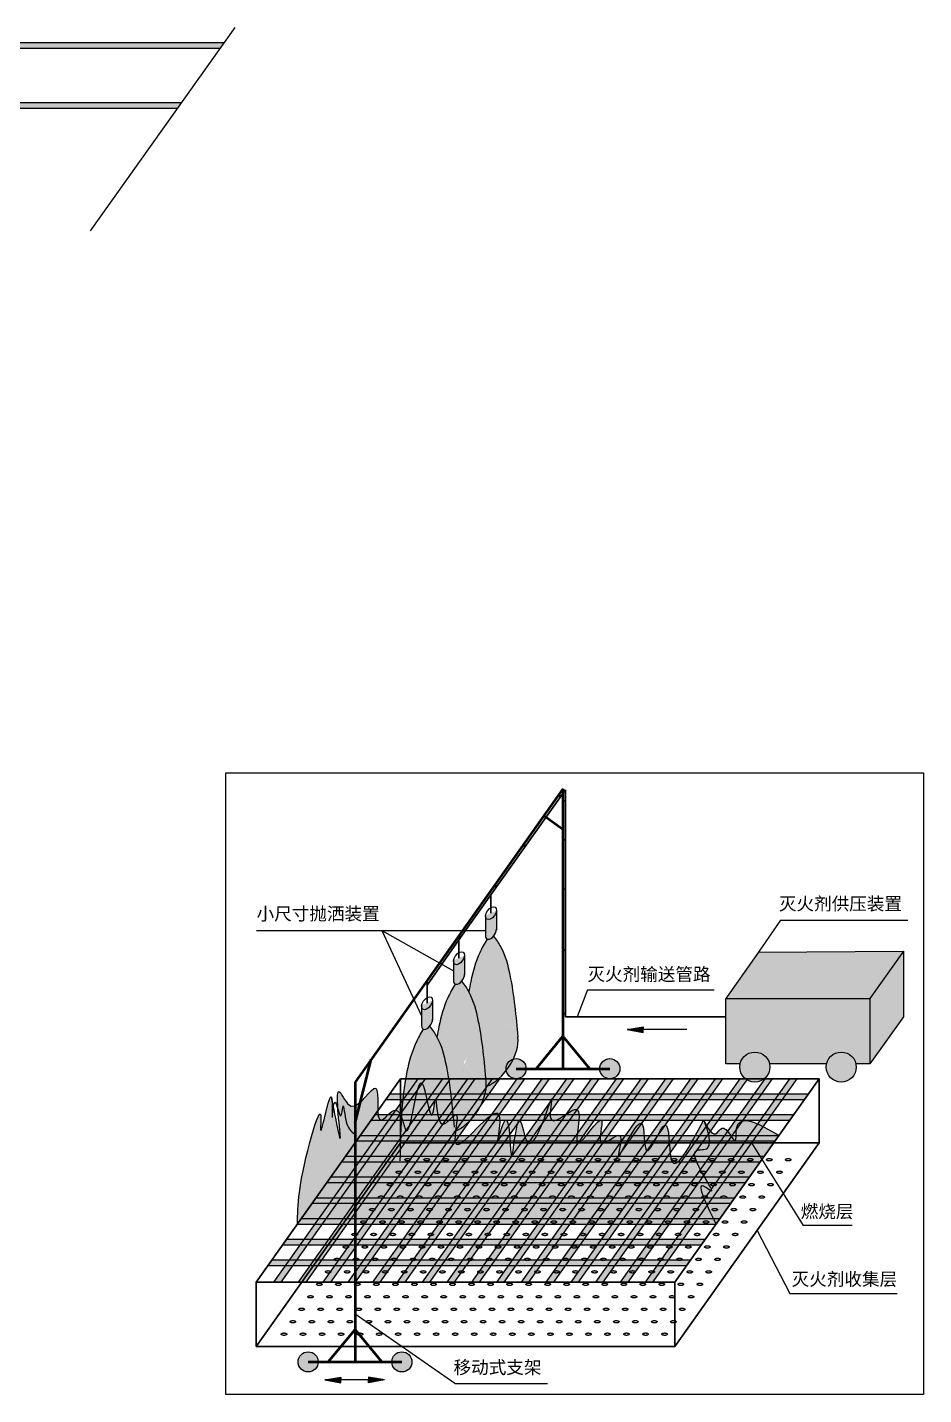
# Model space of a CAD drawing. Header units: millimetres. Extents: x -168 to 2937, y -666 to 1342.
# Drawn here: x 2370.3 to 2578.9, y -137.4 to 180.9 of the extents above; entities that cross this region are included whole.
import ezdxf

# ---------------------------------------------------------------- set-up
doc = ezdxf.new("R2010")
doc.units = ezdxf.units.MM
doc.linetypes.add('CENTER', pattern=[2, 1.25, -0.25, 0.25, -0.25])
doc.styles.add('说明', font='', dxfattribs={"height": 3})
doc.styles.get('说明').set_extended_font_data('SimSun')

msp = doc.modelspace()

# ---------------------------------------------------------------- hatches: boundary and pattern name
at = {"ltscale": 5}
for color, points in [(32, [(2416.08, 177.37), (2318.66, 177.37), (2317.73, 176.07), (2415.16, 176.07)]), (8, [(2406.17, 163.39), (2308.75, 163.39), (2307.83, 162.09), (2405.25, 162.09)]), (8, [(2462.94, -63.88), (2461.2, -63.88), (2427.59, -111.29), (2429.33, -111.29)]), (8, [(2468.7, -63.88), (2466.96, -63.88), (2433.36, -111.29), (2435.1, -111.29)]), (8, [(2474.47, -63.88), (2472.73, -63.88), (2439.12, -111.29), (2440.86, -111.29)]), (8, [(2480.24, -63.88), (2478.5, -63.88), (2444.89, -111.29), (2446.63, -111.29)]), (8, [(2486, -63.88), (2484.26, -63.88), (2450.65, -111.29), (2452.39, -111.29)]), (8, [(2491.77, -63.88), (2490.03, -63.88), (2456.42, -111.29), (2458.16, -111.29)]), (8, [(2497.53, -63.88), (2495.79, -63.88), (2462.19, -111.29), (2463.93, -111.29)]), (8, [(2503.3, -63.88), (2501.56, -63.88), (2467.95, -111.29), (2469.69, -111.29)]), (8, [(2509.06, -63.88), (2507.32, -63.88), (2473.72, -111.29), (2475.46, -111.29)]), (8, [(2514.83, -63.88), (2513.09, -63.88), (2479.48, -111.29), (2481.22, -111.29)]), (8, [(2520.6, -63.88), (2518.86, -63.88), (2485.25, -111.29), (2486.99, -111.29)]), (8, [(2526.36, -63.88), (2524.62, -63.88), (2491.01, -111.29), (2492.75, -111.29)]), (8, [(2532.13, -63.88), (2530.39, -63.88), (2496.78, -111.29), (2498.52, -111.29)]), (8, [(2537.89, -63.88), (2536.15, -63.88), (2502.55, -111.29), (2504.29, -111.29)]), (8, [(2543.66, -63.88), (2541.92, -63.88), (2508.31, -111.29), (2510.05, -111.29)]), (8, [(2549.42, -63.88), (2547.68, -63.88), (2514.08, -111.29), (2515.82, -111.29)]), (8, [(2552.09, -67.42), (2454.67, -67.42), (2453.75, -68.72), (2551.17, -68.72)]), (8, [(2548.66, -72.25), (2451.24, -72.25), (2450.32, -73.55), (2547.74, -73.55)]), (32, [(2545.24, -77.08), (2447.82, -77.08), (2446.9, -78.38), (2544.32, -78.38)]), (32, [(2541.81, -81.91), (2444.39, -81.91), (2443.47, -83.21), (2540.89, -83.21)]), (32, [(2538.39, -86.75), (2440.97, -86.75), (2440.04, -88.05), (2537.47, -88.05)]), (32, [(2534.96, -91.58), (2437.54, -91.58), (2436.62, -92.88), (2534.04, -92.88)]), (32, [(2531.54, -96.41), (2434.11, -96.41), (2433.19, -97.71), (2530.61, -97.71)]), (8, [(2528.11, -101.25), (2430.69, -101.25), (2429.77, -102.55), (2527.19, -102.55)]), (8, [(2524.68, -106.08), (2427.26, -106.08), (2426.34, -107.38), (2523.76, -107.38)])]:
    msp.add_hatch(color=color, dxfattribs=at).paths.add_polyline_path(points)
h = msp.add_hatch(color=256)
h.set_gradient(color1=(52, 60, 57), one_color=1, tint=1, name='CYLINDER')
edge = h.paths.add_edge_path()
edge.add_ellipse((2478.21, -29.92), major_axis=(-0.99, -1.4), ratio=0.566577, start_angle=316.8844, end_angle=495.8782)
edge.add_line((2479.47, -29.31), (2479.47, -24.73))
edge.add_ellipse((2478.21, -25.34), major_axis=(-0.99, -1.4), ratio=0.566577, start_angle=325.8443, end_angle=495.8782, ccw=False)
edge.add_line((2476.95, -26.54), (2476.95, -30.55))
h = msp.add_hatch(color=151)
edge = h.paths.add_edge_path()
edge.add_spline(control_points=[(2484.5, -54.2), (2484.11, -50.07), (2483.73, -45.94), (2483.01, -41.81)], knot_values=[12.961916, 12.961916, 12.961916, 12.961916, 25.454521, 25.454521, 25.454521, 25.454521], degree=3, periodic=0)
edge.add_line((2483.01, -41.81), (2477.54, -43.8))
edge.add_line((2477.54, -43.8), (2480.26, -51.25))
edge.add_ellipse((2478.21, -58.64), major_axis=(-4.94, -6.98), ratio=0.566577, start_angle=106.8408, end_angle=212.4839, ccw=False)
edge = h.paths.add_edge_path()
edge.add_spline(control_points=[(2474.85, -36.42), (2474.29, -37.99), (2473.66, -40.43), (2473.21, -42.9), (2473.08, -43.73)], knot_values=[7.334051, 7.334051, 7.334051, 7.334051, 12.326303, 14.841013, 14.841013, 14.841013, 14.841013], degree=3, periodic=0)
edge.add_spline(control_points=[(2473.08, -43.73), (2474.17, -45.71), (2475.05, -49.2), (2475.66, -52.7), (2475.85, -53.95)], knot_values=[4.044688, 4.044688, 4.044688, 4.044688, 10.865838, 14.629982, 14.629982, 14.629982, 14.629982], degree=3, periodic=0)
edge.add_ellipse((2478.21, -58.64), major_axis=(-4.94, -6.98), ratio=0.566577, start_angle=212.4839, end_angle=253.2332, ccw=False)
edge.add_line((2480.26, -51.25), (2474.85, -36.42))
edge = h.paths.add_edge_path()
edge.add_spline(control_points=[(2483.01, -41.81), (2482.89, -41.12), (2482.34, -38.16), (2481.37, -34.35), (2479.59, -31.75), (2479.06, -31.04)], knot_values=[1.402987, 1.402987, 1.402987, 1.402987, 3.499065, 10.335958, 12.961916, 12.961916, 12.961916, 12.961916], degree=3, periodic=0)
edge.add_spline(control_points=[(2479.06, -31.04), (2478.98, -30.93), (2478.9, -30.82), (2478.82, -30.71)], knot_values=[0.992781, 0.992781, 0.992781, 0.992781, 1.402987, 1.402987, 1.402987, 1.402987], degree=3, periodic=0)
edge.add_ellipse((2478.21, -29.92), major_axis=(-0.99, -1.4), ratio=0.566577, start_angle=366.9704, end_angle=439.9903, ccw=False)
edge.add_spline(control_points=[(2477.32, -31.37), (2476.7, -32.41), (2475.78, -34.05), (2475.08, -35.79), (2474.85, -36.42)], knot_values=[1.695955, 1.695955, 1.695955, 1.695955, 5.338265, 7.334051, 7.334051, 7.334051, 7.334051], degree=3, periodic=0)
edge.add_line((2474.85, -36.42), (2477.54, -43.8))
edge.add_line((2477.54, -43.8), (2483.01, -41.81))
for color, points in [(30, [(2566.42, -45.19), (2574.21, -34.2), (2540.5, -34.4), (2532.85, -45.19)]), (42, [(2566.42, -60.44), (2574.21, -49.45), (2574.21, -34.2), (2566.42, -45.19)]), (40, [(2532.85, -45.19), (2532.85, -60.44), (2536.19, -60.44, -0.810543), (2543.05, -60.44), (2556.31, -60.44, -0.810543), (2563.16, -60.44), (2566.42, -60.44), (2566.42, -45.19)]), (160, [(2513.64, -51.78), (2509.9, -52.45), (2513.64, -52.45)]), (160, [(2509.9, -52.45), (2513.64, -52.45), (2513.64, -53.12)]), (1, [(2443.29, -133.34), (2439.55, -134.01), (2443.29, -134.01)]), (1, [(2449.7, -133.34), (2453.44, -134.01), (2449.7, -134.01)]), (1, [(2439.55, -134.01), (2443.29, -134.01), (2443.29, -134.68)]), (1, [(2453.44, -134.01), (2449.7, -134.01), (2449.7, -134.68)])]:
    msp.add_hatch(color=color).paths.add_polyline_path(points)
h = msp.add_hatch(color=256)
h.set_gradient(color1=(52, 60, 57), one_color=1, tint=1, name='CYLINDER')
edge = h.paths.add_edge_path()
edge.add_ellipse((2470.78, -35.83), major_axis=(-0.99, -1.4), ratio=0.566577, start_angle=325.8443, end_angle=495.8782, ccw=False)
edge.add_line((2469.52, -37.03), (2469.52, -41.04))
edge.add_ellipse((2470.78, -40.4), major_axis=(-0.99, -1.4), ratio=0.566577, start_angle=316.8844, end_angle=495.8782)
edge.add_line((2472.04, -39.79), (2472.04, -35.21))
h = msp.add_hatch(color=151)
edge = h.paths.add_edge_path()
edge.add_spline(control_points=[(2471.89, -62.03), (2471.96, -58.07), (2472.08, -51.94), (2472.73, -45.86), (2473.08, -43.73)], knot_values=[14.841013, 14.841013, 14.841013, 14.841013, 26.734743, 33.199975, 33.199975, 33.199975, 33.199975], degree=3, periodic=0)
edge.add_spline(control_points=[(2473.08, -43.73), (2473.08, -43.72), (2472.59, -42.84), (2472, -42.01), (2471.38, -41.2)], knot_values=[0.992781, 0.992781, 0.992781, 0.992781, 1.008525, 4.044688, 4.044688, 4.044688, 4.044688], degree=3, periodic=0)
edge.add_ellipse((2470.78, -40.4), major_axis=(-0.99, -1.4), ratio=0.566577, start_angle=366.9704, end_angle=439.9903, ccw=False)
edge.add_spline(control_points=[(2469.89, -41.85), (2469.27, -42.9), (2467.53, -45.99), (2466.35, -50.26), (2465.78, -53.38), (2465.65, -54.21)], knot_values=[1.695955, 1.695955, 1.695955, 1.695955, 5.338265, 12.326303, 14.841013, 14.841013, 14.841013, 14.841013], degree=3, periodic=0)
edge.add_spline(control_points=[(2465.65, -54.21), (2466.73, -56.19), (2467.62, -59.69), (2468.23, -63.19), (2468.42, -64.43)], knot_values=[4.044688, 4.044688, 4.044688, 4.044688, 10.865838, 14.629982, 14.629982, 14.629982, 14.629982], degree=3, periodic=0)
edge.add_ellipse((2470.78, -69.13), major_axis=(-4.94, -6.98), ratio=0.566577, start_angle=221.2919, end_angle=253.2332, ccw=False)
edge = h.paths.add_edge_path()
edge.add_spline(control_points=[(2468.42, -64.43), (2468.23, -63.19), (2467.62, -59.69), (2466.73, -56.19), (2465.65, -54.21)], knot_values=[4.044688, 4.044688, 4.044688, 4.044688, 7.808832, 14.629982, 14.629982, 14.629982, 14.629982], degree=3, periodic=0)
edge.add_spline(control_points=[(2465.65, -54.21), (2465.3, -56.34), (2464.65, -62.43), (2464.53, -68.55), (2464.45, -72.52)], knot_values=[14.841013, 14.841013, 14.841013, 14.841013, 21.306245, 33.199975, 33.199975, 33.199975, 33.199975], degree=3, periodic=0)
edge.add_ellipse((2463.35, -79.61), major_axis=(-4.94, -6.98), ratio=0.566577, start_angle=138.716, end_angle=221.284)
edge.add_ellipse((2470.78, -69.13), major_axis=(-4.94, -6.98), ratio=0.566577, start_angle=253.2332, end_angle=318.716, ccw=False)
edge = h.paths.add_edge_path(flags=17)
edge.add_spline(control_points=[(2469.63, -75.17), (2469.3, -71.59), (2468.97, -68.01), (2468.42, -64.43)], knot_values=[14.629982, 14.629982, 14.629982, 14.629982, 25.454521, 25.454521, 25.454521, 25.454521], degree=3, periodic=0)
edge.add_ellipse((2470.78, -69.13), major_axis=(-4.94, -6.98), ratio=0.566577, start_angle=253.2332, end_angle=318.716)
edge.add_ellipse((2463.35, -79.61), major_axis=(-4.94, -6.98), ratio=0.566577, start_angle=138.716, end_angle=221.284, ccw=False)
h = msp.add_hatch(color=151)
edge = h.paths.add_edge_path(flags=17)
edge.add_spline(control_points=[(2477.06, -64.68), (2476.73, -61.1), (2476.4, -57.52), (2475.85, -53.95)], knot_values=[14.629982, 14.629982, 14.629982, 14.629982, 25.454521, 25.454521, 25.454521, 25.454521], degree=3, periodic=0)
edge.add_ellipse((2478.21, -58.64), major_axis=(-4.94, -6.98), ratio=0.566577, start_angle=253.2332, end_angle=318.716)
edge.add_ellipse((2470.78, -69.13), major_axis=(-4.94, -6.98), ratio=0.566577, start_angle=138.716, end_angle=221.284, ccw=False)
edge = h.paths.add_edge_path()
edge.add_spline(control_points=[(2475.85, -53.95), (2475.66, -52.7), (2475.05, -49.2), (2474.17, -45.71), (2473.08, -43.73)], knot_values=[4.044688, 4.044688, 4.044688, 4.044688, 7.808832, 14.629982, 14.629982, 14.629982, 14.629982], degree=3, periodic=0)
edge.add_spline(control_points=[(2473.08, -43.73), (2472.73, -45.86), (2472.08, -51.94), (2471.96, -58.07), (2471.89, -62.03)], knot_values=[14.841013, 14.841013, 14.841013, 14.841013, 21.306245, 33.199975, 33.199975, 33.199975, 33.199975], degree=3, periodic=0)
edge.add_ellipse((2470.78, -69.13), major_axis=(-4.94, -6.98), ratio=0.566577, start_angle=138.716, end_angle=221.284)
edge.add_ellipse((2478.21, -58.64), major_axis=(-4.94, -6.98), ratio=0.566577, start_angle=253.2332, end_angle=318.716, ccw=False)
h = msp.add_hatch(color=256)
h.set_gradient(color1=(52, 60, 57), one_color=1, tint=1, name='CYLINDER')
edge = h.paths.add_edge_path()
edge.add_ellipse((2463.35, -46.31), major_axis=(-0.99, -1.4), ratio=0.566577, start_angle=325.8443, end_angle=495.8782, ccw=False)
edge.add_line((2462.08, -47.51), (2462.08, -51.52))
edge.add_ellipse((2463.35, -50.89), major_axis=(-0.99, -1.4), ratio=0.566577, start_angle=316.8844, end_angle=495.8782)
edge.add_line((2464.61, -50.27), (2464.61, -45.7))
h = msp.add_hatch(color=151)
edge = h.paths.add_edge_path()
edge.add_ellipse((2463.35, -79.61), major_axis=(-4.94, -6.98), ratio=0.566577, start_angle=319.0513, end_angle=498.716)
edge.add_ellipse((2470.78, -69.13), major_axis=(-4.94, -6.98), ratio=0.566577, start_angle=319.0513, end_angle=401.284, ccw=False)
edge.add_ellipse((2463.35, -79.61), major_axis=(-4.94, -6.98), ratio=0.566577, start_angle=221.2919, end_angle=319.0513)
edge = h.paths.add_edge_path()
edge.add_spline(control_points=[(2464.45, -72.52), (2464.53, -68.55), (2464.65, -62.43), (2465.3, -56.34), (2465.65, -54.21)], knot_values=[14.841013, 14.841013, 14.841013, 14.841013, 26.734743, 33.199975, 33.199975, 33.199975, 33.199975], degree=3, periodic=0)
edge.add_spline(control_points=[(2465.65, -54.21), (2465.64, -54.21), (2465.16, -53.32), (2464.57, -52.49), (2463.95, -51.68)], knot_values=[0.992781, 0.992781, 0.992781, 0.992781, 1.008525, 4.044688, 4.044688, 4.044688, 4.044688], degree=3, periodic=0)
edge.add_ellipse((2463.35, -50.89), major_axis=(-0.99, -1.4), ratio=0.566577, start_angle=366.9704, end_angle=439.9903, ccw=False)
edge.add_spline(control_points=[(2462.46, -52.34), (2461.84, -53.38), (2460.1, -56.47), (2458.34, -62.85), (2457.23, -72.09), (2457.1, -79.06), (2457.02, -83.04)], knot_values=[1.695955, 1.695955, 1.695955, 1.695955, 5.338265, 12.326303, 21.306245, 33.238811, 33.238811, 33.238811, 33.238811], degree=3, periodic=0)
edge.add_ellipse((2463.35, -79.61), major_axis=(-4.94, -6.98), ratio=0.566577, start_angle=221.2919, end_angle=319.0513, ccw=False)
edge = h.paths.add_edge_path()
edge.add_ellipse((2463.35, -79.61), major_axis=(-4.94, -6.98), ratio=0.566577, start_angle=138.716, end_angle=221.284)
edge.add_ellipse((2470.78, -69.13), major_axis=(-4.94, -6.98), ratio=0.566577, start_angle=318.716, end_angle=319.0513)
edge.add_ellipse((2470.78, -69.13), major_axis=(-4.94, -6.98), ratio=0.566577, start_angle=319.0513, end_angle=401.284)
edge = h.paths.add_edge_path(flags=17)
edge.add_spline(control_points=[(2469.63, -75.17), (2469.3, -71.59), (2468.97, -68.01), (2468.42, -64.43)], knot_values=[14.629982, 14.629982, 14.629982, 14.629982, 25.454521, 25.454521, 25.454521, 25.454521], degree=3, periodic=0)
edge.add_ellipse((2470.78, -69.13), major_axis=(-4.94, -6.98), ratio=0.566577, start_angle=253.2332, end_angle=318.716)
edge.add_ellipse((2463.35, -79.61), major_axis=(-4.94, -6.98), ratio=0.566577, start_angle=138.716, end_angle=221.284, ccw=False)
edge = h.paths.add_edge_path()
edge.add_ellipse((2470.78, -69.13), major_axis=(-4.94, -6.98), ratio=0.566577, start_angle=41.284, end_angle=138.716)
edge.add_ellipse((2478.21, -58.64), major_axis=(-4.94, -6.98), ratio=0.566577, start_angle=319.0513, end_angle=401.284, ccw=False)
edge.add_ellipse((2470.78, -69.13), major_axis=(-4.94, -6.98), ratio=0.566577, start_angle=221.2919, end_angle=253.2332)
edge.add_spline(control_points=[(2468.42, -64.43), (2468.97, -68.01), (2469.3, -71.59), (2469.63, -75.17)], knot_values=[14.629982, 14.629982, 14.629982, 14.629982, 25.454521, 25.454521, 25.454521, 25.454521], degree=3, periodic=0)
edge.add_ellipse((2463.35, -79.61), major_axis=(-4.94, -6.98), ratio=0.566577, start_angle=138.716, end_angle=221.284, ccw=False)
h = msp.add_hatch(color=151)
edge = h.paths.add_edge_path()
edge.add_ellipse((2470.78, -69.13), major_axis=(-4.94, -6.98), ratio=0.566577, start_angle=138.716, end_angle=221.284)
edge.add_ellipse((2478.21, -58.64), major_axis=(-4.94, -6.98), ratio=0.566577, start_angle=318.716, end_angle=319.0513)
edge.add_ellipse((2478.21, -58.64), major_axis=(-4.94, -6.98), ratio=0.566577, start_angle=319.0513, end_angle=401.284)
edge = h.paths.add_edge_path()
edge.add_ellipse((2478.21, -58.64), major_axis=(-4.94, -6.98), ratio=0.566577, start_angle=253.2332, end_angle=318.716)
edge.add_ellipse((2470.78, -69.13), major_axis=(-4.94, -6.98), ratio=0.566577, start_angle=138.716, end_angle=221.284, ccw=False)
edge.add_ellipse((2478.21, -58.64), major_axis=(-4.94, -6.98), ratio=0.566577, start_angle=41.284, end_angle=85.5839)
edge.add_arc((2484.07, -61.55), 2.34, 180, 190.4638, ccw=False)
edge.add_arc((2484.07, -61.55), 2.34, 105.9338, 180, ccw=False)
edge.add_ellipse((2478.21, -58.64), major_axis=(-4.94, -6.98), ratio=0.566577, start_angle=106.8408, end_angle=253.2332)
h = msp.add_hatch(color=1, dxfattribs=at)
edge = h.paths.add_edge_path()
edge.add_spline(control_points=[(2530.61, -97.71), (2528.16, -92.62), (2525.3, -86.7), (2532.39, -92.5), (2521.74, -79.23), (2529.29, -80.82), (2529.19, -78.36), (2528.92, -77.08)], knot_values=[0, 0, 0, 0, 9.043698, 10.500252, 20.338154, 22.930078, 25.547337, 25.547337, 25.547337, 25.547337], degree=3, periodic=0)
edge.add_line((2528.92, -77.08), (2525.83, -77.08))
edge.add_spline(control_points=[(2525.83, -77.08), (2523.27, -81.75), (2519.91, -86.92), (2519.76, -79.01), (2519.58, -77.08)], knot_values=[213.371342, 213.371342, 213.371342, 213.371342, 222.973828, 227.599365, 227.599365, 227.599365, 227.599365], degree=3, periodic=0)
edge.add_line((2519.58, -77.08), (2517.01, -77.08))
edge.add_spline(control_points=[(2517.01, -77.08), (2516.01, -78.87), (2514.11, -82.65), (2513.99, -78.7), (2513.87, -77.08)], knot_values=[198.891057, 198.891057, 198.891057, 198.891057, 203.335443, 206.906953, 206.906953, 206.906953, 206.906953], degree=3, periodic=0)
edge.add_line((2513.87, -77.08), (2510.72, -77.08))
edge.add_spline(control_points=[(2510.72, -77.08), (2509.25, -79.59), (2506.5, -85.47), (2509.01, -77.5), (2508.16, -77.08)], knot_values=[181.757025, 181.757025, 181.757025, 181.757025, 187.363536, 192.209014, 192.209014, 192.209014, 192.209014], degree=3, periodic=0)
edge.add_line((2508.16, -77.08), (2507.7, -77.08))
edge.add_spline(control_points=[(2507.7, -77.08), (2506.65, -77.37), (2503.67, -80.07), (2503.58, -77.96), (2503.66, -77.08)], knot_values=[175.161618, 175.161618, 175.161618, 175.161618, 179.013498, 181.079407, 181.079407, 181.079407, 181.079407], degree=3, periodic=0)
edge.add_line((2503.66, -77.08), (2500.42, -77.08))
edge.add_spline(control_points=[(2500.42, -77.08), (2499.57, -78.1), (2498.15, -79.62), (2498.15, -78.07), (2498.26, -77.08)], knot_values=[161.831825, 161.831825, 161.831825, 161.831825, 164.624007, 167.054478, 167.054478, 167.054478, 167.054478], degree=3, periodic=0)
edge.add_line((2498.26, -77.08), (2488.92, -77.08))
edge.add_spline(control_points=[(2488.92, -77.08), (2488.2, -78.44), (2487.07, -79.77), (2486.31, -77.89), (2486.06, -77.08)], knot_values=[131.788461, 131.788461, 131.788461, 131.788461, 135.147843, 137.145329, 137.145329, 137.145329, 137.145329], degree=3, periodic=0)
edge.add_line((2486.06, -77.08), (2483.89, -77.08))
edge.add_spline(control_points=[(2483.89, -77.08), (2483.52, -79.4), (2482.91, -84.46), (2482.75, -79.34), (2482.57, -77.08)], knot_values=[115.094768, 115.094768, 115.094768, 115.094768, 119.754558, 124.197896, 124.197896, 124.197896, 124.197896], degree=3, periodic=0)
edge.add_line((2482.57, -77.08), (2480.17, -77.08))
edge.add_spline(control_points=[(2480.17, -77.08), (2479.96, -77.76), (2479.61, -78.95), (2479.79, -77.92), (2479.91, -77.08)], knot_values=[103.694099, 103.694099, 103.694099, 103.694099, 105.452607, 107.630885, 107.630885, 107.630885, 107.630885], degree=3, periodic=0)
edge.add_line((2479.91, -77.08), (2473.3, -77.08))
edge.add_spline(control_points=[(2473.3, -77.08), (2471.67, -78.69), (2469.77, -80.22), (2469.81, -77.84), (2469.88, -77.08)], knot_values=[85.905679, 85.905679, 85.905679, 85.905679, 90.515274, 92.244238, 92.244238, 92.244238, 92.244238], degree=3, periodic=0)
edge.add_line((2469.88, -77.08), (2446.9, -77.08))
edge.add_line((2446.9, -77.08), (2433.19, -97.71))
edge.add_line((2433.19, -97.71), (2530.61, -97.71))
edge = h.paths.add_edge_path()
edge.add_spline(control_points=[(2446.9, -77.08), (2446.01, -76.45), (2444.18, -75.14), (2443.94, -67.97), (2443.41, -73.68), (2442.85, -71.82), (2442.6, -70.99)], knot_values=[47.583339, 47.583339, 47.583339, 47.583339, 51.243758, 55.182477, 57.415076, 59.200635, 59.200635, 59.200635, 59.200635], degree=3, periodic=0)
edge.add_spline(control_points=[(2442.6, -70.99), (2442.79, -73.6), (2443.71, -81.34), (2442.43, -75.15), (2441.53, -70.62)], knot_values=[1.502511, 1.502511, 1.502511, 1.502511, 6.850585, 15.057799, 15.057799, 15.057799, 15.057799], degree=3, periodic=0)
edge.add_spline(control_points=[(2441.53, -70.62), (2441.39, -71.54), (2441.17, -74.68), (2441.32, -70.68), (2441.23, -69.15)], knot_values=[38.711792, 38.711792, 38.711792, 38.711792, 40.719715, 44.349521, 44.349521, 44.349521, 44.349521], degree=3, periodic=0)
edge.add_spline(control_points=[(2441.23, -69.15), (2441.16, -68.79), (2441.09, -68.43), (2441.02, -68.07)], knot_values=[0, 0, 0, 0, 0.632789, 0.632789, 0.632789, 0.632789], degree=3, periodic=0)
edge.add_spline(control_points=[(2441.02, -68.07), (2440.44, -67.97), (2438.07, -80.65), (2439.09, -68.59), (2433.34, -87.26), (2433.26, -93.28), (2433.19, -97.71)], knot_values=[0, 0, 0, 0, 7.644526, 11.158583, 17.995325, 37.200937, 37.200937, 37.200937, 37.200937], degree=3, periodic=0)
edge.add_line((2433.19, -97.71), (2446.9, -77.08))
edge = h.paths.add_edge_path()
edge.add_line((2545.24, -77.08), (2535.26, -77.08))
edge.add_spline(control_points=[(2535.26, -77.08), (2535.24, -77.77), (2535.2, -78.99), (2534.45, -77.79), (2533.97, -77.08)], knot_values=[38.107829, 38.107829, 38.107829, 38.107829, 39.750096, 41.640654, 41.640654, 41.640654, 41.640654], degree=3, periodic=0)
edge.add_line((2533.97, -77.08), (2528.92, -77.08))
edge.add_spline(control_points=[(2528.92, -77.08), (2529.19, -78.36), (2529.29, -80.82), (2521.74, -79.23), (2532.39, -92.5), (2525.3, -86.7), (2528.16, -92.62), (2530.61, -97.71)], knot_values=[0, 0, 0, 0, 2.617259, 5.209183, 15.047085, 16.503639, 25.547337, 25.547337, 25.547337, 25.547337], degree=3, periodic=0)
edge.add_line((2530.61, -97.71), (2545.24, -77.08))
edge = h.paths.add_edge_path()
edge.add_spline(control_points=[(2545.24, -77.08), (2540.61, -74.38), (2535.43, -71.37), (2535.28, -76.59), (2535.26, -77.08)], knot_values=[41.640654, 41.640654, 41.640654, 41.640654, 51.62479, 52.803507, 52.803507, 52.803507, 52.803507], degree=3, periodic=0)
edge.add_line((2535.26, -77.08), (2545.24, -77.08))
edge = h.paths.add_edge_path()
edge.add_spline(control_points=[(2533.97, -77.08), (2533.36, -76.19), (2531.99, -74.34), (2530.08, -78.63), (2526.63, -71.02), (2528.51, -75.15), (2528.92, -77.08)], knot_values=[25.547337, 25.547337, 25.547337, 25.547337, 27.943447, 29.977154, 34.148059, 38.107829, 38.107829, 38.107829, 38.107829], degree=3, periodic=0)
edge.add_line((2528.92, -77.08), (2533.97, -77.08))
edge = h.paths.add_edge_path()
edge.add_spline(control_points=[(2519.58, -77.08), (2519.43, -75.59), (2519.03, -73.6), (2517.65, -75.92), (2517.01, -77.08)], knot_values=[206.906953, 206.906953, 206.906953, 206.906953, 210.483144, 213.371342, 213.371342, 213.371342, 213.371342], degree=3, periodic=0)
edge.add_line((2517.01, -77.08), (2519.58, -77.08))
edge = h.paths.add_edge_path()
edge.add_spline(control_points=[(2533.97, -77.08), (2533.36, -76.19), (2531.99, -74.34), (2530.08, -78.63), (2526.63, -71.02), (2528.51, -75.15), (2528.92, -77.08)], knot_values=[25.547337, 25.547337, 25.547337, 25.547337, 27.943447, 29.977154, 34.148059, 38.107829, 38.107829, 38.107829, 38.107829], degree=3, periodic=0)
edge.add_spline(control_points=[(2527.76, -73.49), (2527.11, -74.71), (2526.46, -75.93), (2525.83, -77.08)], knot_values=[227.599365, 227.599365, 227.599365, 227.599365, 229.962785, 229.962785, 229.962785, 229.962785], degree=3, periodic=0)
edge.add_line((2525.83, -77.08), (2528.92, -77.08))
edge = h.paths.add_edge_path()
edge.add_spline(control_points=[(2513.87, -77.08), (2513.78, -75.75), (2513.46, -72.93), (2511.71, -75.41), (2510.72, -77.08)], knot_values=[192.209014, 192.209014, 192.209014, 192.209014, 195.151879, 198.891057, 198.891057, 198.891057, 198.891057], degree=3, periodic=0)
edge.add_line((2510.72, -77.08), (2513.87, -77.08))
edge = h.paths.add_edge_path()
edge.add_spline(control_points=[(2503.66, -77.08), (2503.8, -75.7), (2504.83, -71.34), (2501.91, -75.31), (2500.42, -77.08)], knot_values=[167.054478, 167.054478, 167.054478, 167.054478, 170.288574, 175.161618, 175.161618, 175.161618, 175.161618], degree=3, periodic=0)
edge.add_line((2500.42, -77.08), (2503.66, -77.08))
edge = h.paths.add_edge_path()
edge.add_spline(control_points=[(2498.26, -77.08), (2498.49, -74.91), (2500.08, -67.36), (2490.63, -77.36), (2493.53, -63.71), (2490.66, -73.79), (2488.92, -77.08)], knot_values=[137.145329, 137.145329, 137.145329, 137.145329, 142.505865, 148.856681, 153.689508, 161.831825, 161.831825, 161.831825, 161.831825], degree=3, periodic=0)
edge.add_line((2488.92, -77.08), (2498.26, -77.08))
edge = h.paths.add_edge_path()
edge.add_spline(control_points=[(2486.06, -77.08), (2485.6, -75.59), (2484.89, -71.72), (2484.2, -75.13), (2483.89, -77.08)], knot_values=[124.197896, 124.197896, 124.197896, 124.197896, 127.868367, 131.788461, 131.788461, 131.788461, 131.788461], degree=3, periodic=0)
edge.add_line((2483.89, -77.08), (2486.06, -77.08))
edge = h.paths.add_edge_path()
edge.add_spline(control_points=[(2482.57, -77.08), (2482.4, -75.03), (2481.93, -71.62), (2480.58, -75.75), (2480.17, -77.08)], knot_values=[107.630885, 107.630885, 107.630885, 107.630885, 111.665771, 115.094768, 115.094768, 115.094768, 115.094768], degree=3, periodic=0)
edge.add_line((2480.17, -77.08), (2482.57, -77.08))
edge = h.paths.add_edge_path()
edge.add_spline(control_points=[(2479.91, -77.08), (2480.15, -75.55), (2481.09, -68.54), (2475.97, -74.48), (2473.3, -77.08)], knot_values=[92.244238, 92.244238, 92.244238, 92.244238, 96.207102, 103.694099, 103.694099, 103.694099, 103.694099], degree=3, periodic=0)
edge.add_line((2473.3, -77.08), (2479.91, -77.08))
edge = h.paths.add_edge_path()
edge.add_spline(control_points=[(2469.88, -77.08), (2470.08, -74.95), (2471.24, -69.69), (2465.51, -78), (2465.52, -64.63), (2464.4, -77.21), (2461.66, -54.32), (2459.03, -83.85), (2456.98, -68.15), (2450.62, -77.66), (2453.44, -59.96), (2446.1, -73.9), (2442.41, -64.61), (2442.42, -68.45), (2442.6, -70.99)], knot_values=[15.057799, 15.057799, 15.057799, 15.057799, 19.928715, 23.630675, 29.623455, 33.22007, 40.896775, 52.459855, 57.778137, 61.897166, 69.477318, 76.51999, 80.716491, 85.905679, 85.905679, 85.905679, 85.905679], degree=3, periodic=0)
edge.add_spline(control_points=[(2442.6, -70.99), (2442.85, -71.82), (2443.41, -73.68), (2443.94, -67.97), (2444.18, -75.14), (2446.01, -76.45), (2446.9, -77.08)], knot_values=[47.583339, 47.583339, 47.583339, 47.583339, 49.368897, 51.601496, 55.540215, 59.200635, 59.200635, 59.200635, 59.200635], degree=3, periodic=0)
edge.add_line((2446.9, -77.08), (2469.88, -77.08))
h = msp.add_hatch(color=7)
h.paths.add_polyline_path([(2508.22, -61.55, 1), (2503.55, -61.55, 1)])
h.paths.add_polyline_path([(2486.4, -61.55, 1), (2481.73, -61.55, 1)])
h.paths.add_polyline_path([(2459.83, -129.82, 1), (2455.15, -129.82, 1)])
h.paths.add_polyline_path([(2438.01, -129.82, 1), (2433.34, -129.82, 1)])
h = msp.add_hatch(color=256)
h.paths.add_polyline_path([(2543.13, -61.17, 1), (2536.12, -61.17, 1)])
h.paths.add_polyline_path([(2563.24, -61.17, 1), (2556.23, -61.17, 1)])
h = msp.add_hatch(color=1, dxfattribs=at)
edge = h.paths.add_edge_path()
edge.add_spline(control_points=[(2533.97, -77.08), (2533.36, -76.19), (2531.99, -74.34), (2530.08, -78.63), (2526.63, -71.02), (2528.51, -75.15), (2528.92, -77.08)], knot_values=[25.547337, 25.547337, 25.547337, 25.547337, 27.943447, 29.977154, 34.148059, 38.107829, 38.107829, 38.107829, 38.107829], degree=3, periodic=0)
edge.add_line((2528.92, -77.08), (2533.97, -77.08))

# ---------------------------------------------------------------- linework, layer by layer
for p, q in [((2418.58, 180.9), (2384.97, 133.49)), ((2317.73, 176.07), (2415.16, 176.07)), ((2318.66, 177.37), (2416.08, 177.37)), ((2308.75, 163.39), (2406.17, 163.39)), ((2307.83, 162.09), (2405.25, 162.09)), ((2479.47, -24.73), (2479.47, -29.31)), ((2476.95, -25.98), (2476.95, -30.55)), ((2545.56, -27), (2540.5, -34.4)), ((2545.56, -27), (2575.21, -27)), ((2423.68, -29.37), (2452.84, -29.37)), ((2452.84, -29.37), (2462.08, -49.23)), ((2452.84, -29.37), (2469.52, -38.75)), ((2452.84, -29.37), (2476.95, -29.37)), ((2540.5, -34.4), (2532.85, -45.19)), ((2540.5, -34.4), (2574.21, -34.2)), ((2574.21, -34.2), (2566.42, -45.19)), ((2574.21, -34.2), (2574.21, -49.45)), ((2469.52, -36.46), (2469.52, -41.04)), ((2472.04, -35.21), (2472.04, -39.79)), ((2500.68, -43.2), (2498.31, -49.51)), ((2500.68, -43.2), (2530.14, -43.2)), ((2462.08, -46.95), (2462.08, -51.52)), ((2464.61, -45.7), (2464.61, -50.27)), ((2574.21, -49.45), (2566.42, -60.44)), ((2461.2, -63.88), (2427.59, -111.29)), ((2462.94, -63.88), (2429.33, -111.29)), ((2466.96, -63.88), (2433.36, -111.29)), ((2468.7, -63.88), (2435.1, -111.29)), ((2472.73, -63.88), (2439.12, -111.29)), ((2474.47, -63.88), (2440.86, -111.29)), ((2478.5, -63.88), (2444.89, -111.29)), ((2480.24, -63.88), (2446.63, -111.29)), ((2484.26, -63.88), (2450.65, -111.29)), ((2486, -63.88), (2452.39, -111.29)), ((2490.03, -63.88), (2456.42, -111.29)), ((2491.77, -63.88), (2458.16, -111.29)), ((2495.79, -63.88), (2462.19, -111.29)), ((2497.53, -63.88), (2463.93, -111.29)), ((2501.56, -63.88), (2467.95, -111.29)), ((2503.3, -63.88), (2469.69, -111.29)), ((2507.32, -63.88), (2473.72, -111.29)), ((2509.06, -63.88), (2475.46, -111.29)), ((2513.09, -63.88), (2479.48, -111.29)), ((2514.83, -63.88), (2481.22, -111.29)), ((2518.86, -63.88), (2485.25, -111.29)), ((2520.6, -63.88), (2486.99, -111.29)), ((2524.62, -63.88), (2491.01, -111.29)), ((2526.36, -63.88), (2492.75, -111.29)), ((2530.39, -63.88), (2496.78, -111.29)), ((2532.13, -63.88), (2498.52, -111.29)), ((2536.15, -63.88), (2502.55, -111.29)), ((2537.89, -63.88), (2504.29, -111.29)), ((2541.92, -63.88), (2508.31, -111.29)), ((2543.66, -63.88), (2510.05, -111.29)), ((2547.68, -63.88), (2514.08, -111.29)), ((2549.42, -63.88), (2515.82, -111.29)), ((2453.75, -68.72), (2551.17, -68.72)), ((2454.67, -67.42), (2552.09, -67.42)), ((2451.24, -72.25), (2548.66, -72.25)), ((2450.32, -73.55), (2547.74, -73.55)), ((2446.9, -78.38), (2544.32, -78.38)), ((2447.82, -77.08), (2545.24, -77.08)), ((2457.17, -78.85), (2538.63, -78.85)), ((2444.39, -81.91), (2541.81, -81.91)), ((2443.47, -83.21), (2540.89, -83.21)), ((2440.04, -88.05), (2537.47, -88.05)), ((2440.97, -86.75), (2538.39, -86.75)), ((2437.54, -91.58), (2534.96, -91.58)), ((2436.62, -92.88), (2534.04, -92.88)), ((2433.19, -97.71), (2530.61, -97.71)), ((2434.11, -96.41), (2531.54, -96.41)), ((2430.69, -101.25), (2528.11, -101.25)), ((2429.77, -102.55), (2527.19, -102.55)), ((2426.34, -107.38), (2523.76, -107.38)), ((2427.26, -106.08), (2524.68, -106.08)), ((2469.79, -134.84), (2446.58, -118.69)), ((2469.79, -134.84), (2491.34, -134.84))]:
    msp.add_line(p, q)
at = {"color": 253, "lineweight": 50}
for p, q in [((2494.98, 3.59), (2446.58, -64.69)), ((2494.98, 3.59), (2494.98, -61.55)), ((2494.98, -5.86), (2490.52, -2.7)), ((2488.71, -61.55), (2494.98, -54)), ((2501.24, -61.55), (2494.98, -54)), ((2446.58, -74.13), (2450.33, -59.39)), ((2484.07, -61.55), (2505.88, -61.55)), ((2446.58, -64.69), (2446.58, -129.82)), ((2440.31, -129.82), (2446.58, -122.27)), ((2452.85, -129.82), (2446.58, -122.27)), ((2435.67, -129.82), (2457.49, -129.82))]:
    msp.add_line(p, q, dxfattribs=at)
at = {"color": 150, "lineweight": 30}
for p, q in [((2495.57, 3.4), (2470.78, -31.58)), ((2495.57, 3.4), (2495.57, -49.51)), ((2478.21, -25.34), (2478.21, -21.1)), ((2470.78, -31.58), (2463.35, -42.07)), ((2470.78, -35.83), (2470.78, -31.58)), ((2463.35, -46.31), (2463.35, -42.07)), ((2495.57, -49.51), (2532.85, -49.51))]:
    msp.add_line(p, q, dxfattribs=at)
at = {"lineweight": 30}
for p, q in [((2494.23, 1.5), (2494.23, 2.54)), ((2494.98, 0.78), (2495.57, 0.78)), ((2486.02, -10.07), (2486.02, -9.04)), ((2494.98, -8.25), (2495.57, -8.25)), ((2479.35, -19.49), (2479.35, -18.46)), ((2494.98, -19.72), (2495.57, -19.72)), ((2470.88, -31.44), (2470.88, -30.4)), ((2494.98, -33.97), (2495.57, -33.97)), ((2463.4, -41.98), (2463.4, -40.95)), ((2494.98, -48.68), (2495.57, -48.68)), ((2457.17, -63.88), (2423.57, -111.29)), ((2457.17, -63.88), (2554.59, -63.88)), ((2554.59, -63.88), (2520.99, -111.29)), ((2457.17, -78.85), (2423.57, -126.26)), ((2457.17, -78.85), (2554.59, -78.85)), ((2554.59, -78.85), (2520.99, -126.26)), ((2423.57, -111.29), (2520.99, -111.29)), ((2423.57, -111.29), (2505.02, -111.29)), ((2423.57, -126.26), (2520.99, -126.26)), ((2423.57, -126.26), (2505.02, -126.26))]:
    msp.add_line(p, q, dxfattribs=at)
at = {"color": 160}
for p, q in [((2509.9, -52.45), (2513.64, -51.78)), ((2523.79, -52.45), (2509.9, -52.45)), ((2509.9, -52.45), (2513.64, -53.12)), ((2513.64, -51.78), (2513.64, -52.45)), ((2513.64, -53.12), (2513.64, -52.45))]:
    msp.add_line(p, q, dxfattribs=at)
at = {"lineweight": 30, "ltscale": 5}
for p, q in [((2457.17, -63.88), (2457.17, -78.85)), ((2554.59, -63.88), (2554.59, -78.85)), ((2423.57, -111.29), (2423.57, -126.26)), ((2520.99, -111.29), (2520.99, -126.26))]:
    msp.add_line(p, q, dxfattribs=at)
at = {"ltscale": 5}
for p, q in [((2538.82, -78.85), (2550.89, -98.05)), ((2562.31, -98.05), (2550.89, -98.05)), ((2540.16, -99.22), (2547.78, -113.88)), ((2547.78, -113.88), (2572.75, -113.88))]:
    msp.add_line(p, q, dxfattribs=at)
at = {"color": 1}
for p, q in [((2439.55, -134.01), (2443.29, -133.34)), ((2443.29, -133.34), (2443.29, -134.01)), ((2453.44, -134.01), (2449.7, -133.34)), ((2449.7, -133.34), (2449.7, -134.01)), ((2453.44, -134.01), (2439.55, -134.01)), ((2439.55, -134.01), (2443.29, -134.68)), ((2443.29, -134.68), (2443.29, -134.01)), ((2453.44, -134.01), (2449.7, -134.68)), ((2449.7, -134.68), (2449.7, -134.01))]:
    msp.add_line(p, q, dxfattribs=at)
at = {"ltscale": 5}
msp.add_lwpolyline([(2416.5, 7.32), (2578.91, 7.32), (2578.91, -137.44), (2416.5, -137.44)], close=True, dxfattribs=at)
for points in [[(2536.19, -60.44), (2532.85, -60.44), (2532.85, -45.19), (2566.42, -45.19), (2566.42, -60.44), (2563.16, -60.44)], [(2556.31, -60.44), (2543.05, -60.44)]]:
    msp.add_lwpolyline(points)
for centre, radius in [((2484.07, -61.55), 2.34), ((2505.88, -61.55), 2.34), ((2539.62, -61.17), 3.5), ((2559.73, -61.17), 3.5), ((2435.67, -129.82), 2.34), ((2457.49, -129.82), 2.34)]:
    msp.add_circle(centre, radius)
for centre in [(2478.21, -25.34), (2470.78, -35.83), (2463.35, -46.31)]:
    msp.add_ellipse(centre, major_axis=(-0.99, -1.4), ratio=0.566577)
for centre, major_axis, start_param, end_param in [((2478.21, -29.92), (-0.99, -1.4), 5.530677, 8.84621), ((2470.78, -40.4), (-0.99, -1.4), 5.530677, 8.84621), ((2463.35, -50.89), (-0.99, -1.4), 5.530677, 8.84621), ((2478.21, -58.64), (-4.94, -6.98), 7.003727, 8.86816), ((2470.78, -69.13), (-4.94, -6.98), 10.14532, 10.145457), ((2470.78, -69.13), (-4.94, -6.98), 7.003727, 8.86816)]:
    msp.add_ellipse(centre, major_axis=major_axis, ratio=0.566577, start_param=start_param, end_param=end_param)
at = {"linetype": 'CENTER', "ltscale": 5}
for centre in [(2458.84, -82.75), (2463.27, -82.75), (2467.7, -82.75), (2472.12, -82.75), (2476.55, -82.75), (2480.98, -82.75), (2485.41, -82.75), (2489.84, -82.75), (2494.27, -82.75), (2498.69, -82.75), (2503.12, -82.75), (2507.55, -82.75), (2511.98, -82.75), (2516.41, -82.75), (2520.83, -82.75), (2525.26, -82.75), (2529.69, -82.75), (2534.12, -82.75), (2538.55, -82.75), (2542.98, -82.75), (2547.4, -82.75), (2456.78, -85.65), (2461.21, -85.65), (2465.64, -85.65), (2470.07, -85.65), (2474.5, -85.65), (2478.92, -85.65), (2483.35, -85.65), (2487.78, -85.65), (2492.21, -85.65), (2496.64, -85.65), (2501.07, -85.65), (2505.49, -85.65), (2509.92, -85.65), (2514.35, -85.65), (2518.78, -85.65), (2523.21, -85.65), (2527.63, -85.65), (2532.06, -85.65), (2536.49, -85.65), (2540.92, -85.65), (2545.35, -85.65), (2454.73, -88.55), (2459.15, -88.55), (2463.58, -88.55), (2468.01, -88.55), (2472.44, -88.55), (2476.87, -88.55), (2481.3, -88.55), (2485.72, -88.55), (2490.15, -88.55), (2494.58, -88.55), (2499.01, -88.55), (2503.44, -88.55), (2507.87, -88.55), (2512.29, -88.55), (2516.72, -88.55), (2521.15, -88.55), (2525.58, -88.55), (2530.01, -88.55), (2534.43, -88.55), (2538.86, -88.55), (2543.29, -88.55), (2452.67, -91.45), (2457.1, -91.45), (2461.53, -91.45), (2465.95, -91.45), (2470.38, -91.45), (2474.81, -91.45), (2479.24, -91.45), (2483.67, -91.45), (2488.1, -91.45), (2492.52, -91.45), (2496.95, -91.45), (2501.38, -91.45), (2505.81, -91.45), (2510.24, -91.45), (2514.67, -91.45), (2519.09, -91.45), (2523.52, -91.45), (2527.95, -91.45), (2532.38, -91.45), (2536.81, -91.45), (2541.24, -91.45), (2450.61, -94.35), (2455.04, -94.35), (2459.47, -94.35), (2463.9, -94.35), (2468.33, -94.35), (2472.76, -94.35), (2477.18, -94.35), (2481.61, -94.35), (2486.04, -94.35), (2490.47, -94.35), (2494.9, -94.35), (2499.32, -94.35), (2503.75, -94.35), (2508.18, -94.35), (2512.61, -94.35), (2517.04, -94.35), (2521.47, -94.35), (2525.89, -94.35), (2530.32, -94.35), (2534.75, -94.35), (2539.18, -94.35), (2448.56, -97.25), (2452.99, -97.25), (2457.41, -97.25), (2461.84, -97.25), (2466.27, -97.25), (2470.7, -97.25), (2475.13, -97.25), (2479.56, -97.25), (2483.98, -97.25), (2488.41, -97.25), (2492.84, -97.25), (2497.27, -97.25), (2501.7, -97.25), (2506.12, -97.25), (2510.55, -97.25), (2514.98, -97.25), (2519.41, -97.25), (2523.84, -97.25), (2528.27, -97.25), (2532.69, -97.25), (2537.12, -97.25), (2446.5, -100.15), (2450.93, -100.15), (2455.36, -100.15), (2459.79, -100.15), (2464.21, -100.15), (2468.64, -100.15), (2473.07, -100.15), (2477.5, -100.15), (2481.93, -100.15), (2486.36, -100.15), (2490.78, -100.15), (2495.21, -100.15), (2499.64, -100.15), (2504.07, -100.15), (2508.5, -100.15), (2512.92, -100.15), (2517.35, -100.15), (2521.78, -100.15), (2526.21, -100.15), (2530.64, -100.15), (2535.07, -100.15), (2444.44, -103.05), (2448.87, -103.05), (2453.3, -103.05), (2457.73, -103.05), (2462.16, -103.05), (2466.59, -103.05), (2471.01, -103.05), (2475.44, -103.05), (2479.87, -103.05), (2484.3, -103.05), (2488.73, -103.05), (2493.16, -103.05), (2497.58, -103.05), (2502.01, -103.05), (2506.44, -103.05), (2510.87, -103.05), (2515.3, -103.05), (2519.73, -103.05), (2524.15, -103.05), (2528.58, -103.05), (2533.01, -103.05), (2442.39, -105.95), (2446.82, -105.95), (2451.25, -105.95), (2455.67, -105.95), (2460.1, -105.95), (2464.53, -105.95), (2468.96, -105.95), (2473.39, -105.95), (2477.81, -105.95), (2482.24, -105.95), (2486.67, -105.95), (2491.1, -105.95), (2495.53, -105.95), (2499.96, -105.95), (2504.38, -105.95), (2508.81, -105.95), (2513.24, -105.95), (2517.67, -105.95), (2522.1, -105.95), (2526.53, -105.95), (2530.95, -105.95), (2440.33, -108.85), (2444.76, -108.85), (2449.19, -108.85), (2453.62, -108.85), (2458.05, -108.85), (2462.47, -108.85), (2466.9, -108.85), (2471.33, -108.85), (2475.76, -108.85), (2480.19, -108.85), (2484.61, -108.85), (2489.04, -108.85), (2493.47, -108.85), (2497.9, -108.85), (2502.33, -108.85), (2506.76, -108.85), (2511.18, -108.85), (2515.61, -108.85), (2520.04, -108.85), (2524.47, -108.85), (2528.9, -108.85), (2436.22, -114.66), (2438.28, -111.75), (2440.65, -114.66), (2442.7, -111.75), (2445.08, -114.66), (2447.13, -111.75), (2449.5, -114.66), (2451.56, -111.75), (2453.93, -114.66), (2455.99, -111.75), (2458.36, -114.66), (2460.42, -111.75), (2462.79, -114.66), (2464.85, -111.75), (2467.22, -114.66), (2469.27, -111.75), (2471.65, -114.66), (2473.7, -111.75), (2476.07, -114.66), (2478.13, -111.75), (2480.5, -114.66), (2482.56, -111.75), (2484.93, -114.66), (2486.99, -111.75), (2489.36, -114.66), (2491.41, -111.75), (2493.79, -114.66), (2495.84, -111.75), (2498.22, -114.66), (2500.27, -111.75), (2502.64, -114.66), (2504.7, -111.75), (2507.07, -114.66), (2509.13, -111.75), (2511.5, -114.66), (2513.56, -111.75), (2515.93, -114.66), (2517.98, -111.75), (2520.36, -114.66), (2522.41, -111.75), (2524.78, -114.66), (2526.84, -111.75), (2434.16, -117.56), (2438.59, -117.56), (2443.02, -117.56), (2447.45, -117.56), (2451.88, -117.56), (2456.3, -117.56), (2460.73, -117.56), (2465.16, -117.56), (2469.59, -117.56), (2474.02, -117.56), (2478.45, -117.56), (2482.87, -117.56), (2487.3, -117.56), (2491.73, -117.56), (2496.16, -117.56), (2500.59, -117.56), (2505.02, -117.56), (2509.44, -117.56), (2513.87, -117.56), (2518.3, -117.56), (2522.73, -117.56), (2432.11, -120.46), (2436.54, -120.46), (2440.96, -120.46), (2445.39, -120.46), (2449.82, -120.46), (2454.25, -120.46), (2458.68, -120.46), (2463.1, -120.46), (2467.53, -120.46), (2471.96, -120.46), (2476.39, -120.46), (2480.82, -120.46), (2485.25, -120.46), (2489.67, -120.46), (2494.1, -120.46), (2498.53, -120.46), (2502.96, -120.46), (2507.39, -120.46), (2511.82, -120.46), (2516.24, -120.46), (2520.67, -120.46), (2430.05, -123.36), (2434.48, -123.36), (2438.91, -123.36), (2443.34, -123.36), (2447.76, -123.36), (2452.19, -123.36), (2456.62, -123.36), (2461.05, -123.36), (2465.48, -123.36), (2469.9, -123.36), (2474.33, -123.36), (2478.76, -123.36), (2483.19, -123.36), (2487.62, -123.36), (2492.05, -123.36), (2496.47, -123.36), (2500.9, -123.36), (2505.33, -123.36), (2509.76, -123.36), (2514.19, -123.36), (2518.62, -123.36)]:
    msp.add_ellipse(centre, major_axis=(-0.642, 0), ratio=0.431263, dxfattribs=at)
for points, knots in [([(2477.32, -31.37), (2476.7, -32.41), (2474.96, -35.5), (2473.78, -39.78), (2473.21, -42.9), (2473.08, -43.73)], [1.695955, 1.695955, 1.695955, 1.695955, 5.338265, 12.326303, 14.841013, 14.841013, 14.841013, 14.841013]), ([(2478.82, -30.71), (2479.43, -31.52), (2481.34, -34.21), (2483.39, -42.29), (2484.05, -49.37), (2484.5, -54.2)], [0.992781, 0.992781, 0.992781, 0.992781, 4.028944, 10.865838, 25.454521, 25.454521, 25.454521, 25.454521]), ([(2471.38, -41.2), (2472, -42.01), (2473.91, -44.7), (2475.96, -52.77), (2476.62, -59.86), (2477.06, -64.68)], [0.992781, 0.992781, 0.992781, 0.992781, 4.028944, 10.865838, 25.454521, 25.454521, 25.454521, 25.454521]), ([(2471.38, -41.2), (2472, -42.01), (2473.91, -44.7), (2475.96, -52.77), (2476.62, -59.86), (2477.06, -64.68)], [0.992781, 0.992781, 0.992781, 0.992781, 4.028944, 10.865838, 25.454521, 25.454521, 25.454521, 25.454521]), ([(2469.89, -41.85), (2469.27, -42.9), (2467.53, -45.99), (2466.35, -50.26), (2465.78, -53.38), (2465.65, -54.21)], [1.695955, 1.695955, 1.695955, 1.695955, 5.338265, 12.326303, 14.841013, 14.841013, 14.841013, 14.841013]), ([(2462.46, -52.34), (2461.84, -53.38), (2460.1, -56.47), (2458.34, -62.85), (2457.23, -72.09), (2457.1, -79.06), (2457.02, -83.04)], [1.695955, 1.695955, 1.695955, 1.695955, 5.338265, 12.326303, 21.306245, 33.238811, 33.238811, 33.238811, 33.238811]), ([(2463.95, -51.68), (2464.57, -52.49), (2466.48, -55.18), (2468.53, -63.26), (2469.19, -70.34), (2469.63, -75.17)], [0.992781, 0.992781, 0.992781, 0.992781, 4.028944, 10.865838, 25.454521, 25.454521, 25.454521, 25.454521])]:
    msp.add_open_spline(points, degree=3, knots=knots)
at = {"ltscale": 5}
for points in [[(2441.02, -68.07), (2443.17, -77.54), (2443.06, -67), (2445.72, -70.24), (2451.4, -66.08), (2452.67, -73.55), (2456.03, -71.17), (2458.44, -75.91), (2462.17, -64.97), (2464.6, -72.25), (2465.28, -68.72), (2466.97, -74.47), (2469.93, -72.25), (2469.93, -78.85), (2480.07, -72.25), (2479.75, -78.38), (2481.63, -73.55), (2483.01, -81.91), (2484.92, -73.55), (2486.92, -78.85), (2492.37, -68.72), (2492.37, -73.55), (2498.21, -71.06), (2498.46, -78.85), (2503.99, -73.55), (2503.99, -78.85), (2508.16, -77.08), (2507.81, -81.91), (2513.22, -74.29), (2514.45, -80.69), (2518.69, -74.7), (2520.19, -82.77), (2527.76, -73.49)], [(2433.19, -97.71), (2436.09, -78.73), (2438.6, -72.37), (2438.6, -75.88), (2441.11, -68.18), (2441.28, -72.87), (2441.95, -69.36), (2443.29, -72.54), (2443.79, -70.36), (2444.63, -74.21), (2446.9, -77.08)], [(2530.61, -97.71), (2528.07, -89.03), (2529.26, -89.88), (2526.06, -80.57), (2528.61, -80.07), (2527.78, -73.55), (2530.48, -76.73), (2531.99, -75.38), (2535.05, -78.38), (2535.37, -75.58), (2545.24, -77.08)]]:
    msp.add_spline(points, degree=3, dxfattribs=at)
msp.add_open_spline([(2471.89, -62.03), (2471.89, -62.05), (2471.88, -62.06), (2471.88, -62.07)], degree=3)

# ---------------------------------------------------------------- texts
at = {"char_height": 3, "attachment_point": 1, "style": '说明'}
for s, insert in [('灭火剂供压装置', (2545.23, -21.64)), ('小尺寸抛洒装置', (2423.68, -23.97)), ('\\pt27;灭火剂输送管路', (2500.68, -38.07)), ('燃烧层', (2550.3, -93.28)), ('灭火剂收集层', (2548.19, -109.04)), ('移动式支架', (2469.51, -129.58))]:
    msp.add_mtext_dynamic_manual_height_columns(s, width=34.0553, gutter_width=15, heights=[0], dxfattribs=dict(at, insert=insert))

doc.saveas('drawing.dxf')
